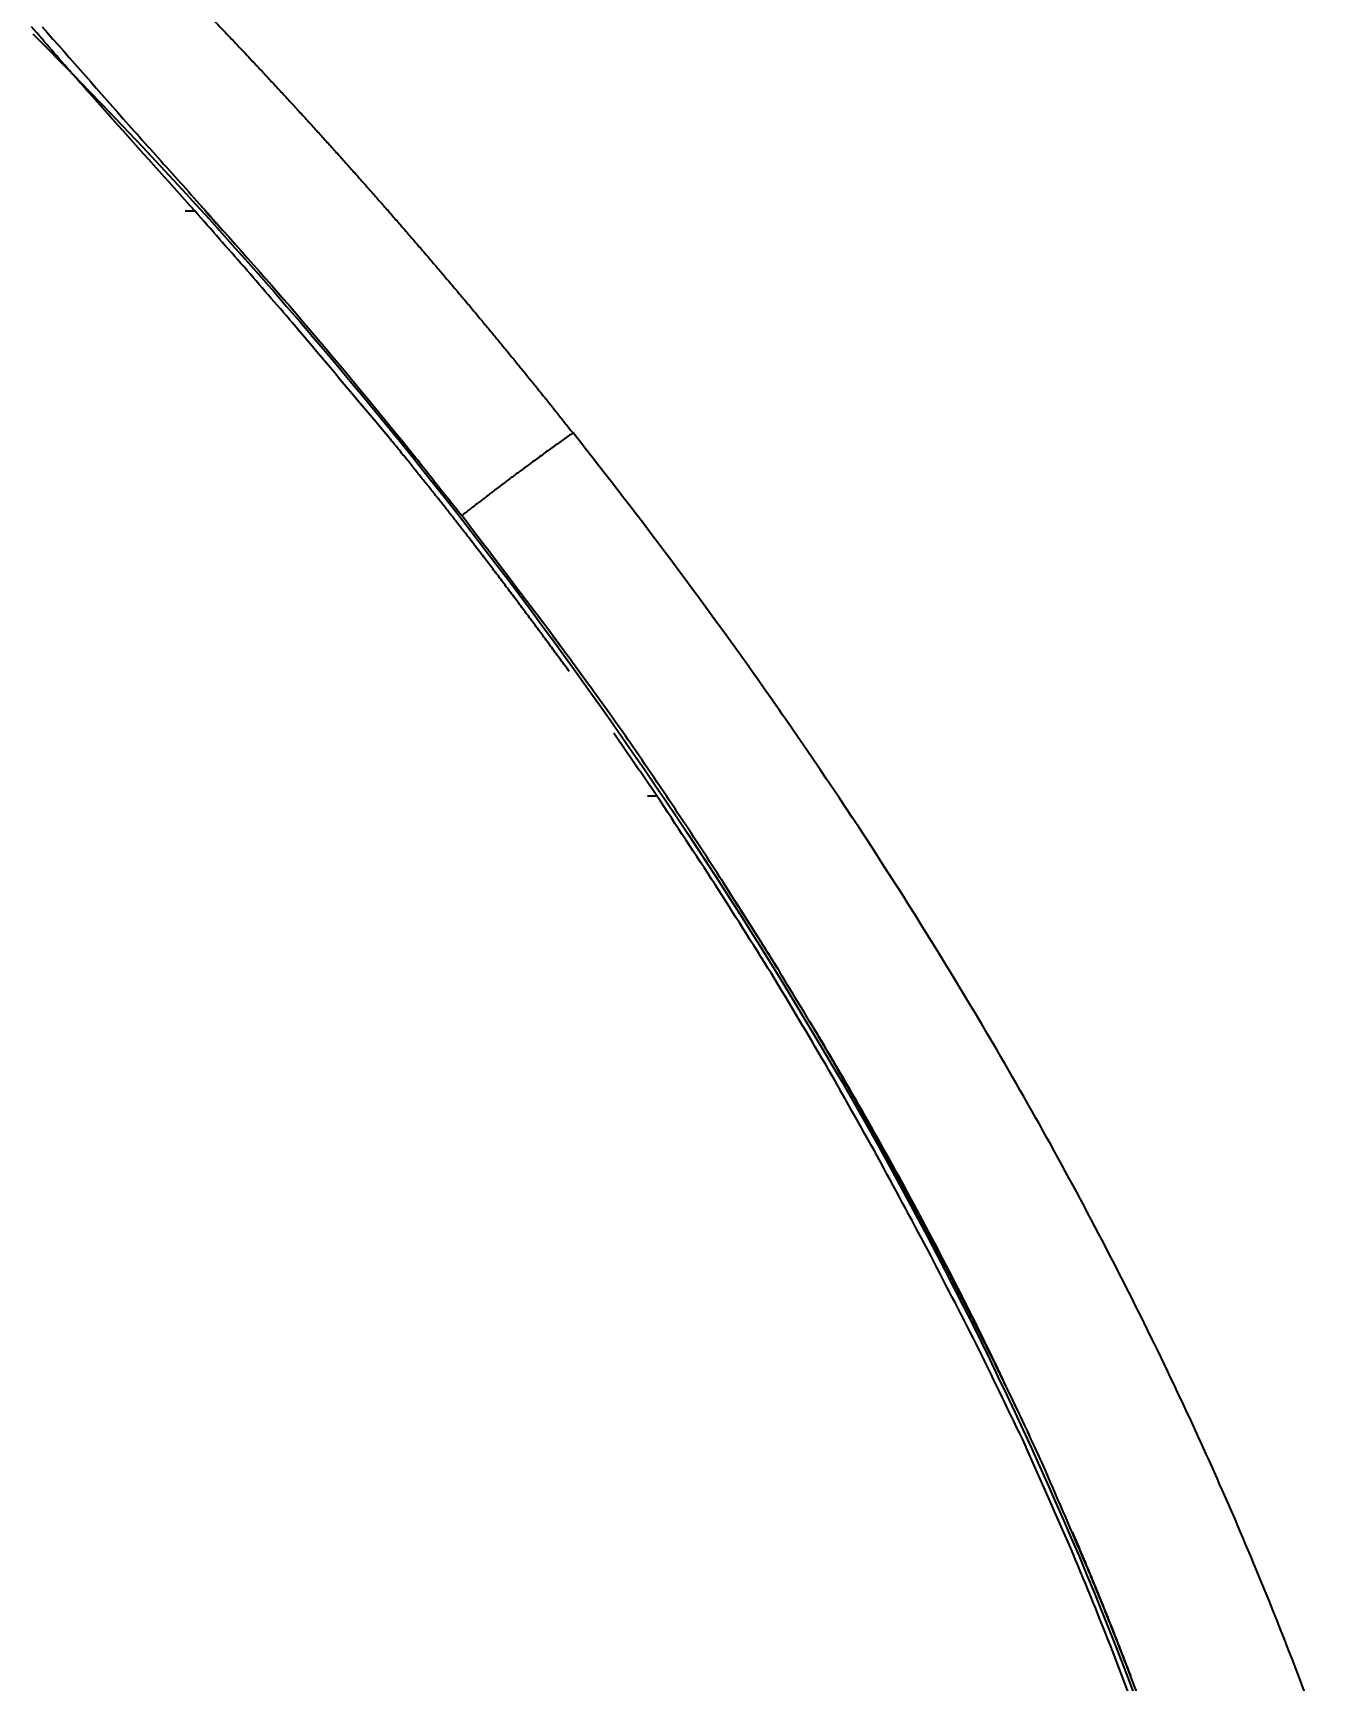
# Model space of a CAD drawing. Header units: millimetres. Extents: x 0 to 2520, y 0 to 1796.
# Drawn here: x 1466.82 to 1499.1, y 1189.22 to 1230.77 of the extents above; entities that cross this region are included whole.
import ezdxf

# ---------------------------------------------------------------- set-up
doc = ezdxf.new("R2010")
doc.units = ezdxf.units.MM
doc.header["$LTSCALE"] = 50
doc.styles.add('style1', font='gbeitc.shx')
doc.styles.add('유형1', font='gbeitc.shx', dxfattribs={"height": 8})
doc.dimstyles.new('ISO-25', dxfattribs={"dimtxt": 2.5, "dimasz": 3, "dimexe": 1.25, "dimexo": 0.5, "dimgap": 1, "dimtad": 3, "dimtoh": 1, "dimdsep": 46, "dimtxsty": '유형1', "dimcen": 2.5, "dimclrd": 5, "dimclre": 5, "dimclrt": 5, "dimadec": 0, "dimazin": 0, "dimtfac": 1, "dimtmove": 0, "dimatfit": 3, "dimfxl": 1, "dimarcsym": 0})

# ---------------------------------------------------------------- blocks, each defined once
blk = doc.blocks.new('*D5')
at = {"color": 2, "linetype": 'Continuous', "lineweight": -2}
for p, q in [((1360.455, 1232.143), (1360.455, 1306.611)), ((1513.998, 1267.063), (1513.998, 1306.611)), ((1372.455, 1304.111), (1501.998, 1304.111))]:
    blk.add_line(p, q, dxfattribs=at)
at = {"color": 2, "linetype": 'Continuous'}
for points in [[(1372.455, 1306.111), (1372.455, 1302.111), (1360.455, 1304.111)], [(1501.998, 1306.111), (1501.998, 1302.111), (1513.998, 1304.111)]]:
    blk.add_solid(points, dxfattribs=at)
at = {"layer": 'Defpoints', "color": 0, "linetype": 'Continuous'}
for p in [(1513.998, 1304.111), (1513.998, 1265.063), (1360.455, 1230.143)]:
    blk.add_point(p, dxfattribs=at)
at = {"color": 2, "linetype": 'Continuous', "insert": (1437.226, 1313.111), "char_height": 16, "attachment_point": 5, "style": 'style1'}
blk.add_mtext('153.54', dxfattribs=at)

msp = doc.modelspace()

# ---------------------------------------------------------------- linework, layer by layer
at = {"color": 7, "linetype": 'Continuous'}
for p, q in [((1470.909, 1226.27), (1470.66, 1226.27)), ((1482.325, 1211.524), (1482.562, 1211.524))]:
    msp.add_line(p, q, dxfattribs=at)
for points, knots in [([(1469.386, 1233.123), (1469.43, 1233.08), (1469.516, 1232.993), (1469.646, 1232.863), (1469.775, 1232.732), (1469.904, 1232.602), (1470.033, 1232.472), (1470.161, 1232.341), (1470.289, 1232.211), (1470.417, 1232.081), (1470.544, 1231.95), (1470.671, 1231.82), (1470.798, 1231.689), (1470.924, 1231.559), (1471.05, 1231.429), (1471.176, 1231.298), (1471.302, 1231.168), (1471.427, 1231.037), (1471.551, 1230.907), (1471.676, 1230.776), (1471.8, 1230.646), (1471.924, 1230.516), (1472.047, 1230.385), (1472.171, 1230.255), (1472.293, 1230.124), (1472.416, 1229.994), (1472.538, 1229.864), (1472.66, 1229.733), (1472.782, 1229.603), (1472.903, 1229.472), (1473.024, 1229.342), (1473.145, 1229.212), (1473.265, 1229.081), (1473.385, 1228.951), (1473.505, 1228.821), (1473.624, 1228.69), (1473.744, 1228.56), (1473.862, 1228.43), (1473.981, 1228.3), (1474.099, 1228.169), (1474.217, 1228.039), (1474.335, 1227.909), (1474.452, 1227.779), (1474.569, 1227.649), (1474.685, 1227.518), (1474.802, 1227.388), (1474.918, 1227.258), (1475.034, 1227.128), (1475.149, 1226.998), (1475.264, 1226.868), (1475.379, 1226.738), (1475.494, 1226.608), (1475.608, 1226.478), (1475.722, 1226.349), (1475.835, 1226.219), (1475.949, 1226.089), (1476.062, 1225.959), (1476.175, 1225.829), (1476.287, 1225.7), (1476.399, 1225.57), (1476.511, 1225.44), (1476.623, 1225.311), (1476.734, 1225.181), (1476.845, 1225.052), (1476.956, 1224.922), (1477.066, 1224.793), (1477.176, 1224.664), (1477.286, 1224.534), (1477.395, 1224.405), (1477.505, 1224.276), (1477.614, 1224.146), (1477.722, 1224.017), (1477.831, 1223.888), (1477.939, 1223.759), (1478.046, 1223.63), (1478.154, 1223.501), (1478.261, 1223.372), (1478.368, 1223.243), (1478.475, 1223.115), (1478.581, 1222.986), (1478.687, 1222.857), (1478.793, 1222.728), (1478.898, 1222.6), (1479.003, 1222.471), (1479.108, 1222.343), (1479.213, 1222.214), (1479.317, 1222.086), (1479.421, 1221.958), (1479.525, 1221.829), (1479.629, 1221.701), (1479.732, 1221.573), (1479.835, 1221.445), (1479.938, 1221.317), (1480.04, 1221.189), (1480.142, 1221.061), (1480.244, 1220.933), (1480.345, 1220.806), (1480.413, 1220.72), (1480.447, 1220.678)], [0, 0, 0, 0, 0.011051, 0.022088, 0.033113, 0.044124, 0.055121, 0.066106, 0.077077, 0.088035, 0.098979, 0.109911, 0.120829, 0.131733, 0.142625, 0.153503, 0.164368, 0.175219, 0.186058, 0.196883, 0.207694, 0.218492, 0.229277, 0.240049, 0.250807, 0.261552, 0.272284, 0.283002, 0.293707, 0.304398, 0.315077, 0.325741, 0.336393, 0.347031, 0.357656, 0.368267, 0.378865, 0.38945, 0.400021, 0.410579, 0.421123, 0.431654, 0.442172, 0.452677, 0.463168, 0.473645, 0.484109, 0.49456, 0.504998, 0.515422, 0.525833, 0.53623, 0.546614, 0.556984, 0.567341, 0.577685, 0.588016, 0.598332, 0.608636, 0.618926, 0.629203, 0.639466, 0.649716, 0.659953, 0.670176, 0.680385, 0.690582, 0.700764, 0.710934, 0.72109, 0.731232, 0.741362, 0.751477, 0.76158, 0.771668, 0.781744, 0.791806, 0.801854, 0.811889, 0.821911, 0.831919, 0.841914, 0.851895, 0.861863, 0.871818, 0.881759, 0.891686, 0.9016, 0.911501, 0.921388, 0.931262, 0.941122, 0.950969, 0.960802, 0.970622, 0.980428, 0.990221, 1, 1, 1, 1]), ([(1466.818, 1230.744), (1474.317, 1223.229), (1480.806, 1214.997), (1488.934, 1201.515), (1491.373, 1196.774), (1495.443, 1186.987), (1497.033, 1182.003), (1500.462, 1166.782), (1501.011, 1156.262), (1501.287, 1140.446), (1501.292, 1135.173), (1501.33, 1127.263), (1501.343, 1124.627), (1501.362, 1120.672), (1501.367, 1119.353), (1501.376, 1117.376), (1501.378, 1116.717), (1501.384, 1115.398), (1501.318, 1114.733), (1501.439, 1114.085)], [0, 0, 0, 0, 0.25, 0.25, 0.375, 0.375, 0.5, 0.5, 0.75, 0.75, 0.875, 0.875, 0.9375, 0.9375, 0.96875, 0.96875, 0.984375, 0.984375, 1, 1, 1, 1]), ([(1467.737, 1097.602), (1467.722, 1097.636), (1467.646, 1097.809), (1467.311, 1098.572), (1465.928, 1101.725), (1463.937, 1106.264), (1461.841, 1111.046), (1460.079, 1115.065), (1457.893, 1120.055), (1455.585, 1125.322), (1453.399, 1130.31), (1451.577, 1134.468), (1449.633, 1138.901), (1447.811, 1143.058), (1445.989, 1147.214), (1444.289, 1151.093), (1442.467, 1155.249), (1440.646, 1159.404), (1438.582, 1164.113), (1436.397, 1169.098), (1434.212, 1174.082), (1432.149, 1178.789), (1429.964, 1183.772), (1428.144, 1187.924), (1426.567, 1191.522), (1425.294, 1194.428), (1424.202, 1196.918), (1422.929, 1199.823), (1422.11, 1201.69), (1421.337, 1203.453), (1421.064, 1204.076), (1420.837, 1204.594), (1420.701, 1204.905), (1420.564, 1205.217), (1420.428, 1205.528), (1420.291, 1205.839), (1420.155, 1206.15), (1420.019, 1206.461), (1419.867, 1206.807), (1419.685, 1207.222), (1419.276, 1208.155), (1418.837, 1209.157), (1418.292, 1210.401), (1417.761, 1211.611), (1417.216, 1212.854), (1416.762, 1213.891), (1416.527, 1214.426), (1416.368, 1214.789), (1416.255, 1215.048), (1416.156, 1215.272), (1416.069, 1215.471), (1416.013, 1215.6), (1415.963, 1215.712), (1415.918, 1215.816), (1415.873, 1215.92), (1415.833, 1216.01), (1415.801, 1216.084), (1415.767, 1216.161), (1415.737, 1216.228), (1415.712, 1216.286), (1415.7, 1216.315), (1415.688, 1216.34), (1415.677, 1216.366), (1415.665, 1216.392), (1415.653, 1216.42), (1415.639, 1216.453), (1415.623, 1216.489), (1415.606, 1216.528), (1415.581, 1216.584), (1415.553, 1216.649), (1415.521, 1216.722), (1415.489, 1216.795), (1415.46, 1216.86), (1415.436, 1216.916), (1415.419, 1216.955), (1415.402, 1216.994), (1415.357, 1217.097), (1415.306, 1217.213), (1415.234, 1217.377), (1415.155, 1217.558), (1415.064, 1217.764), (1414.977, 1217.962), (1414.864, 1218.22), (1414.736, 1218.512), (1414.601, 1218.82), (1414.503, 1219.043), (1414.406, 1219.266), (1414.293, 1219.523), (1414.166, 1219.814), (1414.038, 1220.105), (1413.926, 1220.361), (1413.829, 1220.582), (1413.732, 1220.803), (1413.621, 1221.057), (1413.436, 1221.48), (1413.229, 1221.95), (1412.966, 1222.55), (1412.763, 1223.014), (1412.575, 1223.442), (1412.446, 1223.738), (1412.317, 1224.032), (1412.131, 1224.456), (1411.832, 1225.137), (1411.411, 1226.099), (1411.008, 1227.016), (1410.597, 1227.956), (1410.278, 1228.683), (1410.016, 1229.281), (1409.896, 1229.555), (1409.836, 1229.692), (1409.802, 1229.768), (1409.789, 1229.799)], [0, 0, 0, 0, 0.000781, 0.003906, 0.017187, 0.071875, 0.10625, 0.125, 0.1625, 0.21875, 0.24375, 0.275, 0.3125, 0.34375, 0.36875, 0.40625, 0.43125, 0.4625, 0.5, 0.5375, 0.575, 0.6125, 0.64375, 0.6875, 0.70625, 0.725, 0.753125, 0.7625, 0.790625, 0.795312, 0.802344, 0.804687, 0.807031, 0.809375, 0.811719, 0.814062, 0.816406, 0.81875, 0.821094, 0.824219, 0.828125, 0.842187, 0.846875, 0.85625, 0.869531, 0.875, 0.879687, 0.881641, 0.883203, 0.885547, 0.886719, 0.887695, 0.888477, 0.889258, 0.890039, 0.89082, 0.891309, 0.891699, 0.892578, 0.892822, 0.893018, 0.893213, 0.893408, 0.893604, 0.893799, 0.894043, 0.894336, 0.894629, 0.894922, 0.895605, 0.896094, 0.896582, 0.897266, 0.897559, 0.897852, 0.898145, 0.898437, 0.900195, 0.900781, 0.902148, 0.904297, 0.905469, 0.906641, 0.910156, 0.912109, 0.913672, 0.915234, 0.917187, 0.919531, 0.921875, 0.923828, 0.925391, 0.926953, 0.928906, 0.93125, 0.936719, 0.939844, 0.945312, 0.947656, 0.95, 0.952344, 0.954687, 0.960156, 0.96875, 0.978125, 0.982812, 0.992187, 0.996484, 0.998047, 0.999219, 1, 1, 1, 1]), ([(1478.111, 1217.655), (1478.09, 1217.683), (1478.046, 1217.74), (1477.979, 1217.826), (1477.911, 1217.915), (1477.84, 1218.006), (1477.768, 1218.1), (1477.693, 1218.195), (1477.617, 1218.293), (1477.538, 1218.394), (1477.458, 1218.496), (1477.376, 1218.601), (1477.291, 1218.709), (1477.205, 1218.818), (1477.117, 1218.93), (1477.026, 1219.044), (1476.934, 1219.16), (1476.839, 1219.279), (1476.743, 1219.4), (1476.644, 1219.523), (1476.543, 1219.648), (1476.441, 1219.776), (1476.336, 1219.905), (1476.229, 1220.037), (1476.12, 1220.171), (1476.009, 1220.308), (1475.896, 1220.446), (1475.819, 1220.539), (1475.781, 1220.586)], [0, 0, 0, 0, 0.028332, 0.057475, 0.087428, 0.118192, 0.149766, 0.182152, 0.215348, 0.249354, 0.284171, 0.319798, 0.356236, 0.393484, 0.431542, 0.470411, 0.510089, 0.550578, 0.591877, 0.633985, 0.676904, 0.720632, 0.76517, 0.810517, 0.856674, 0.90364, 0.951415, 1, 1, 1, 1]), ([(1475.93, 1220.723), (1476.032, 1220.6), (1476.132, 1220.477), (1476.332, 1220.232), (1476.431, 1220.111), (1476.55, 1219.964), (1476.57, 1219.938), (1476.591, 1219.913)], [0, 0, 0, 0, 0.452156, 0.452156, 0.904312, 0.904312, 1, 1, 1, 1]), ([(1486.023, 1213.151), (1485.827, 1213.435), (1484.839, 1214.855), (1483.008, 1217.383), (1481.309, 1219.59), (1480.447, 1220.678)], [0, 0, 0, 0, 0.110414, 0.555207, 1, 1, 1, 1]), ([(1480.354, 1214.656), (1480.28, 1214.757), (1480.132, 1214.96), (1479.909, 1215.262), (1479.686, 1215.563), (1479.464, 1215.863), (1479.278, 1216.113), (1479.129, 1216.312), (1479.017, 1216.462), (1478.905, 1216.612), (1478.792, 1216.761), (1478.679, 1216.911), (1478.566, 1217.06), (1478.453, 1217.209), (1478.339, 1217.358), (1478.225, 1217.507), (1478.149, 1217.606), (1478.111, 1217.655)], [0, 0, 0, 0, 0.100564, 0.200845, 0.300846, 0.400567, 0.500008, 0.549991, 0.599977, 0.649967, 0.69996, 0.749956, 0.799957, 0.849961, 0.89997, 0.949983, 1, 1, 1, 1]), ([(1486.419, 1205.833), (1487.301, 1204.364), (1488.15, 1202.875), (1489.778, 1199.861), (1490.556, 1198.335), (1491.298, 1196.788)], [0, 0, 0, 0, 0.5, 0.5, 1, 1, 1, 1]), ([(1487.684, 1203.641), (1487.471, 1204.02), (1487.258, 1204.394), (1486.995, 1204.851), (1486.942, 1204.942), (1486.837, 1205.122), (1486.681, 1205.391), (1486.524, 1205.657), (1486.419, 1205.833)], [0, 0, 0, 0, 0.5, 0.5, 0.625, 0.625, 0.75, 1, 1, 1, 1]), ([(1495.457, 1197.001), (1495.007, 1197.938), (1493.612, 1200.742), (1492.104, 1203.475), (1491.05, 1205.273)], [0, 0, 0, 0, 0.331301, 1, 1, 1, 1]), ([(1488.302, 1202.527), (1488.331, 1202.474), (1488.388, 1202.37), (1488.446, 1202.265), (1488.475, 1202.212), (1488.476, 1202.211)], [0, 0, 0, 0, 0.497644, 0.989853, 1, 1, 1, 1]), ([(1491.298, 1196.788), (1491.277, 1196.83), (1491.235, 1196.915), (1491.172, 1197.044), (1491.107, 1197.176), (1491.04, 1197.311), (1490.97, 1197.45), (1490.899, 1197.592), (1490.826, 1197.738), (1490.751, 1197.888), (1490.673, 1198.041), (1490.594, 1198.198), (1490.512, 1198.358), (1490.428, 1198.522), (1490.342, 1198.69), (1490.232, 1198.904), (1490.097, 1199.165), (1489.937, 1199.472), (1489.774, 1199.784), (1489.609, 1200.099), (1489.44, 1200.418), (1489.27, 1200.739), (1489.097, 1201.062), (1488.981, 1201.278), (1488.923, 1201.386)], [0, 0, 0, 0, 0.027113, 0.054856, 0.083275, 0.112414, 0.142324, 0.173046, 0.204588, 0.23695, 0.270128, 0.304122, 0.338926, 0.374536, 0.410947, 0.448151, 0.514051, 0.581051, 0.64904, 0.71791, 0.78755, 0.857852, 0.928705, 1, 1, 1, 1]), ([(1490.574, 1198.235), (1490.58, 1198.224), (1490.6, 1198.185), (1490.634, 1198.117), (1490.677, 1198.034), (1490.718, 1197.953), (1490.758, 1197.873), (1490.784, 1197.821), (1490.797, 1197.795)], [0, 0, 0, 0, 0.076392, 0.270559, 0.459958, 0.644635, 0.824633, 1, 1, 1, 1]), ([(1499.149, 1188.273), (1498.664, 1189.596), (1497.504, 1192.55), (1496.214, 1195.421), (1495.457, 1197.001)], [0, 0, 0, 0, 0.441734, 1, 1, 1, 1]), ([(1493.048, 1192.948), (1493.218, 1192.55), (1493.475, 1191.938), (1493.731, 1191.314), (1493.899, 1190.897), (1493.983, 1190.688), (1494.066, 1190.479)], [0, 0, 0, 0, 0.5, 0.75, 0.75, 1, 1, 1, 1]), ([(1495.204, 1187.459), (1495.187, 1187.507), (1495.152, 1187.604), (1495.099, 1187.751), (1495.045, 1187.902), (1494.989, 1188.055), (1494.932, 1188.211), (1494.873, 1188.371), (1494.813, 1188.534), (1494.751, 1188.7), (1494.688, 1188.868), (1494.623, 1189.04), (1494.557, 1189.215), (1494.489, 1189.393), (1494.42, 1189.574), (1494.349, 1189.758), (1494.276, 1189.945), (1494.202, 1190.135), (1494.126, 1190.328), (1494.048, 1190.524), (1493.969, 1190.724), (1493.888, 1190.926), (1493.805, 1191.131), (1493.72, 1191.338), (1493.634, 1191.549), (1493.547, 1191.762), (1493.457, 1191.977), (1493.397, 1192.121), (1493.367, 1192.193)], [0, 0, 0, 0, 0.030127, 0.060925, 0.092393, 0.124532, 0.15734, 0.19082, 0.224969, 0.25979, 0.29528, 0.331441, 0.368273, 0.405775, 0.443948, 0.482791, 0.522306, 0.56249, 0.603346, 0.644872, 0.687069, 0.729937, 0.773473, 0.817653, 0.862439, 0.90779, 0.95366, 1, 1, 1, 1])]:
    msp.add_open_spline(points, degree=3, knots=knots, dxfattribs=at)
for points in [[(1467.802, 1229.745), (1467.463, 1230.137), (1467.125, 1230.528), (1466.786, 1230.919)], [(1467.052, 1230.923), (1467.778, 1230.098), (1468.504, 1229.274), (1469.231, 1228.449)], [(1468.835, 1228.585), (1468.49, 1228.972), (1468.146, 1229.359), (1467.802, 1229.745)], [(1470.909, 1226.27), (1470.217, 1227.042), (1469.526, 1227.813), (1468.835, 1228.585)], [(1469.231, 1228.449), (1469.598, 1228.04), (1469.965, 1227.631), (1470.332, 1227.222)], [(1470.332, 1227.222), (1470.698, 1226.815), (1471.062, 1226.407), (1471.424, 1225.996)], [(1472.145, 1224.865), (1471.733, 1225.334), (1471.321, 1225.802), (1470.909, 1226.27)], [(1471.053, 1226.414), (1471.185, 1226.263), (1471.317, 1226.112), (1471.448, 1225.961)], [(1471.424, 1225.996), (1471.431, 1225.987), (1471.439, 1225.978), (1471.447, 1225.97)], [(1471.447, 1225.97), (1473.119, 1224.114), (1474.737, 1222.212), (1476.304, 1220.266)], [(1473.369, 1223.45), (1472.961, 1223.922), (1472.553, 1224.393), (1472.145, 1224.865)], [(1475.781, 1220.586), (1474.977, 1221.541), (1474.173, 1222.495), (1473.369, 1223.45)], [(1476.304, 1220.266), (1476.75, 1219.708), (1477.195, 1219.15), (1477.641, 1218.592)], [(1479.81, 1215.733), (1479.087, 1216.686), (1478.364, 1217.639), (1477.641, 1218.592)], [(1480.905, 1214.243), (1480.553, 1214.727), (1480.18, 1215.236), (1479.81, 1215.733)], [(1479.938, 1215.562), (1480.01, 1215.465), (1480.082, 1215.367), (1480.153, 1215.27)], [(1481.437, 1213.503), (1481.268, 1213.739), (1481.09, 1213.988), (1480.905, 1214.243)], [(1481.966, 1212.754), (1481.79, 1213.004), (1481.613, 1213.253), (1481.437, 1213.503)], [(1482.562, 1211.524), (1482.2, 1212.05), (1481.838, 1212.576), (1481.475, 1213.102)], [(1491.05, 1205.273), (1489.474, 1207.962), (1487.794, 1210.586), (1486.023, 1213.151)], [(1483.172, 1210.968), (1482.77, 1211.564), (1482.368, 1212.159), (1481.966, 1212.754)], [(1484.029, 1209.293), (1483.54, 1210.037), (1483.051, 1210.78), (1482.562, 1211.524)], [(1484.221, 1209.364), (1483.877, 1209.896), (1483.519, 1210.444), (1483.172, 1210.968)], [(1485.456, 1207.038), (1484.98, 1207.79), (1484.504, 1208.541), (1484.029, 1209.293)], [(1484.191, 1209.409), (1484.668, 1208.657), (1485.145, 1207.904), (1485.621, 1207.151)], [(1485.306, 1207.659), (1484.944, 1208.227), (1484.582, 1208.796), (1484.221, 1209.364)], [(1486.419, 1205.833), (1486.048, 1206.442), (1485.677, 1207.05), (1485.306, 1207.659)], [(1486.824, 1204.748), (1486.368, 1205.512), (1485.912, 1206.275), (1485.456, 1207.038)], [(1488.133, 1202.423), (1487.697, 1203.198), (1487.261, 1203.973), (1486.824, 1204.748)], [(1488.923, 1201.386), (1488.518, 1202.138), (1488.1, 1202.899), (1487.684, 1203.641)], [(1488.028, 1203.023), (1488.12, 1202.858), (1488.211, 1202.693), (1488.302, 1202.527)], [(1489.398, 1200.072), (1488.976, 1200.856), (1488.555, 1201.64), (1488.133, 1202.423)], [(1490.624, 1197.699), (1490.215, 1198.49), (1489.807, 1199.281), (1489.398, 1200.072)], [(1491.788, 1195.299), (1491.4, 1196.099), (1491.012, 1196.899), (1490.624, 1197.699)], [(1490.797, 1197.795), (1491.186, 1196.993), (1491.575, 1196.192), (1491.964, 1195.39)], [(1491.847, 1195.641), (1491.67, 1196.02), (1491.49, 1196.395), (1491.298, 1196.788)], [(1492.375, 1194.486), (1492.196, 1194.887), (1492.023, 1195.265), (1491.847, 1195.641)], [(1492.869, 1192.863), (1492.509, 1193.675), (1492.148, 1194.487), (1491.788, 1195.299)], [(1493.367, 1192.193), (1493.037, 1192.957), (1492.706, 1193.722), (1492.375, 1194.486)], [(1493.885, 1190.4), (1493.557, 1191.225), (1493.219, 1192.047), (1492.869, 1192.863)], [(1494.066, 1190.479), (1494.217, 1190.098), (1494.366, 1189.716), (1494.512, 1189.333)], [(1494.833, 1187.907), (1494.529, 1188.742), (1494.213, 1189.573), (1493.885, 1190.4)]]:
    msp.add_open_spline(points, degree=3, dxfattribs=at)
msp.add_rational_spline([(1480.447, 1220.678), (1479.253, 1219.848), (1477.641, 1218.592)], [1, 0.923879486548, 0.999686219171], degree=2, dxfattribs=at)

# ---------------------------------------------------------------- dimensions: what is measured, and where the dimension line sits
dim = msp.add_linear_dim(base=(1513.998, 1304.111), p1=(1360.455, 1230.143), p2=(1513.998, 1265.063), dimstyle='ISO-25', override={"dimtxt": 16, "dimasz": 12, "dimexe": 2.5, "dimexo": 2, "dimtoh": 0, "dimtxsty": 'style1', "dimcen": -1, "dimclrd": 2, "dimclre": 2, "dimclrt": 2}, dxfattribs=at)
dim.commit()
dim.dimension.update_dxf_attribs({"geometry": '*D5', "text_midpoint": (1437.226, 1313.111)})

doc.saveas('drawing.dxf')
